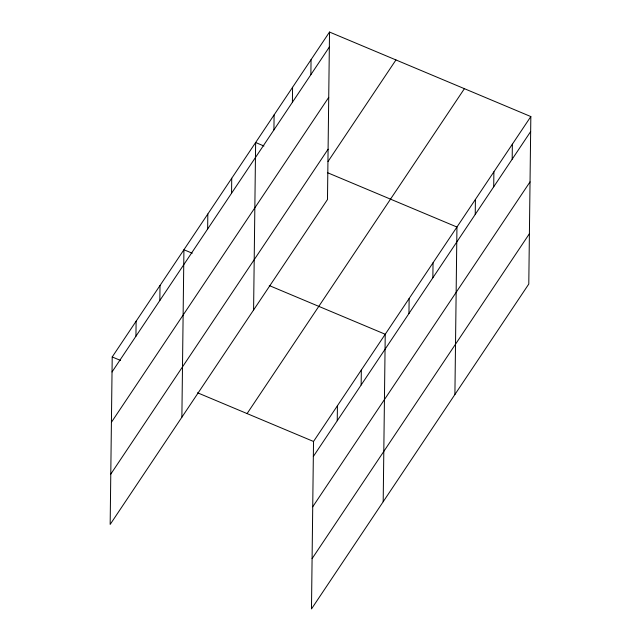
<?xml version="1.0" encoding="UTF-8"?>
<svg xmlns="http://www.w3.org/2000/svg" width="641" height="641" viewBox="0 0 641 641"><rect width="100%" height="100%" fill="white"/><g stroke="black" fill="none" stroke-linecap="round" stroke-linejoin="round"><path stroke-width="0.96" d="M329.522 32.05L112.215 356.957L110.164 524.434L327.479 199.527L329.522 32.05L530.836 116.566L528.785 284.043L311.478 608.95L313.521 441.473L530.836 116.566M135.932 336.221L136.116 321.213M159.841 300.485L160.018 285.477M181.876 417.211L183.927 249.734L192.228 253.227M207.644 229.005L207.828 213.998M231.553 193.261L231.73 178.254M253.588 309.996L255.639 142.518L263.94 146.004M273.923 129.907L274.108 114.899M292.4 102.288L292.576 87.28M310.869 74.668L311.053 59.669M337.246 420.736L337.43 405.737M361.147 385.001L361.332 369.993M383.19 501.735L385.233 334.257L269.268 285.565M408.958 313.521L409.142 298.514M432.859 277.777L433.044 262.778M454.902 394.511L456.945 227.034L327.471 172.677M475.237 214.423L475.422 199.415M493.706 186.803L493.89 171.804M512.183 159.192L512.359 144.185M112.031 371.964L329.338 47.057M111.414 422.275L328.729 97.368M110.781 474.116L328.088 149.209M328.048 161.476L395.954 59.942M247.089 413.581L464.405 88.674M313.337 456.48L530.652 131.573M312.728 506.791L530.035 181.884M312.095 558.632L529.402 233.725M112.215 356.957L120.516 360.442M197.556 392.789L313.521 441.473"/></g></svg>
